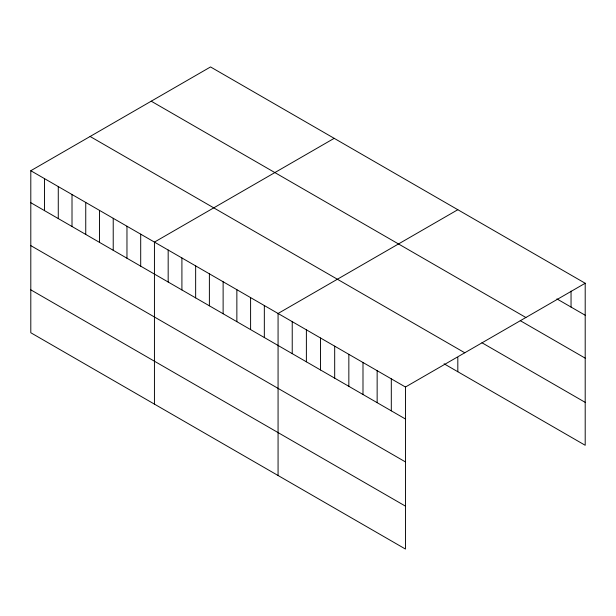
<?xml version="1.0" encoding="UTF-8"?>
<svg xmlns="http://www.w3.org/2000/svg" width="616" height="616" viewBox="0 0 616 616"><rect width="100%" height="100%" fill="white"/><g stroke="black" fill="none" stroke-linecap="round" stroke-linejoin="round"><path stroke-width="0.92" d="M30.8 170.724L405.459 387.025L405.459 549.056L30.8 332.748L30.8 170.724L210.541 66.944L585.2 283.252L585.2 445.276L444.082 363.802M334.18 138.331L154.439 242.103L154.439 404.127M457.819 209.71L278.07 313.482L278.07 475.506M405.459 387.025L585.2 283.252M556.895 298.899L585.2 315.238M151.228 101.193L525.887 317.502M520.258 320.659L585.2 358.15M481.958 342.758L585.2 402.363M90.113 136.475L464.772 352.783M30.8 202.71L405.459 419.011M30.8 245.622L405.459 461.923M30.8 289.836L405.459 506.136M571.047 291.075L571.047 307.068M457.819 357.434L457.819 371.733M391.306 378.855L391.306 410.841M377.146 370.686L377.146 402.672M362.993 362.516L362.993 394.502M348.841 354.339L348.841 386.324M334.688 346.169L334.688 378.155M320.536 337.999L320.536 369.985M306.383 329.83L306.383 361.815M292.23 321.652L292.23 353.638M264.333 305.551L264.333 337.537M250.596 297.62L250.596 329.606M236.86 289.689L236.86 321.675M223.123 281.758L223.123 313.744M209.386 273.827L209.386 305.813M195.649 265.896L195.649 297.882M181.912 257.965L181.912 289.951M168.176 250.034L168.176 282.02M140.702 234.172L140.702 266.158M126.965 226.241L126.965 258.227M113.221 218.31L113.221 250.296M99.484 210.379L99.484 242.365M85.747 202.448L85.747 234.434M72.01 194.517L72.01 226.503M58.274 186.586L58.274 218.572M44.537 178.655L44.537 210.641"/></g></svg>
